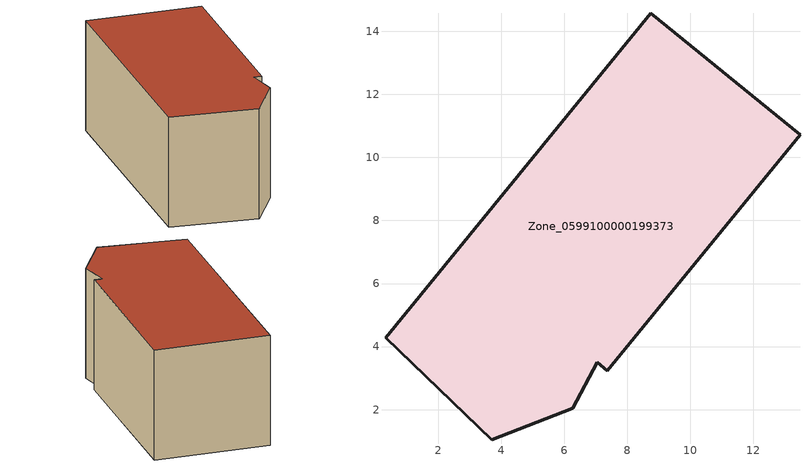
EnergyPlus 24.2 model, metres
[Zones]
Zone_0599100000199373
 floor ground (C_G): 8.74,14.57 13.48,10.71 7.37,3.23 7.04,3.5 6.28,2.04 3.7,1.04 0.33,4.28 z0
 wall outside (C_F): 13.48,10.71 8.74,14.57 0.33,4.28 3.7,1.04 6.28,2.04 7.04,3.5 7.37,3.23 13.48,10.71 z0:5.97
 roof outside (C_R): 7.04,3.5 7.37,3.23 13.48,10.71 8.74,14.57 0.33,4.28 3.7,1.04 6.28,2.04 z5.97
[BUILDING]
Pand.0599100000199373: North Axis=0; Terrain=City; Loads Convergence Tolerance Value=0.04; Temperature Convergence Tolerance Value=0.4; Solar Distribution=FullExterior; Maximum Number of Warmup Days=25; Minimum Number of Warmup Days=1
[Site:Location]
Rotterdam.The.Hague.AP_ZH_NLD Design_Conditions: Latitude=51.96; Longitude=4.45; Time Zone=1; Elevation=-4.5
[SITE:GROUNDTEMPERATURE:BUILDINGSURFACE]
18, 18, 18, 18, 18, 18, 18, 18, 18, 18, 18, 18
[MATERIAL] Thermal Absorptance=0.9; Solar Absorptance=0.7; Visible Absorptance=0.7
Name | Roughness | Thickness | Conductivity | Density | Specific Heat
G.TI.1946-1964 | MediumSmooth | 0.15 | 1 | 540 | 1210
F.TI.1946-1964 | Rough | 0.3 | 0.857143 | 1920 | 840
R.TI.1946-1964 | MediumRough | 0.2 | 0.277778 | 1500 | 1000
[CONSTRUCTION]
C_G: G.TI.1946-1964
C_F: F.TI.1946-1964
C_R: R.TI.1946-1964
[ZONE]
Zone_0599100000199373: Type=1; Multiplier=1; Ceiling Height=Autocalculate; Volume=Autocalculate; Floor Area=autocalculate; Part of Total Floor Area=Yes
[ZONEINFILTRATION:DESIGNFLOWRATE]
Infil_Zone_0599100000199373: Zone or ZoneList or Space or SpaceList=Zone_0599100000199373; Schedule=AlwaysOn; Design Flow Rate Calculation Method=Flow/Area; Flow Rate per Floor Area=0.003; Constant Term Coefficient=1; Temperature Term Coefficient=0; Velocity Term Coefficient=0; Velocity Squared Term Coefficient=0
[HVACTEMPLATE:ZONE:IDEALLOADSAIRSYSTEM]
Zone_0599100000199373: Maximum Heating Supply Air Temperature=50; Minimum Cooling Supply Air Temperature=13; Maximum Heating Supply Air Humidity Ratio=0.0156; Minimum Cooling Supply Air Humidity Ratio=0.0077; Heating Limit=NoLimit; Cooling Limit=NoLimit; Dehumidification Control Type=ConstantSensibleHeatRatio; Cooling Sensible Heat Ratio=0.7; Dehumidification Setpoint=60; Humidification Control Type=None; Humidification Setpoint=30; Outdoor Air Method=None; Outdoor Air Flow Rate per Person=0.00944; Outdoor Air Flow Rate per Zone Floor Area=0; Outdoor Air Flow Rate per Zone=0; Demand Controlled Ventilation Type=None; Outdoor Air Economizer Type=NoEconomizer; Heat Recovery Type=None; Sensible Heat Recovery Effectiveness=0.7; Latent Heat Recovery Effectiveness=0.65
[ZONECONTROL:THERMOSTAT]
ThermostatControl_Zone_0599100000199373: Zone or ZoneList=Zone_0599100000199373; Control Type Schedule=DualSetpointControlType; Control 1=Thermostat_Zone_0599100000199373; Temperature Difference Between Cutout And Setpoint=0
[THERMOSTATSETPOINT:DUALSETPOINT]
Thermostat_Zone_0599100000199373: Heating Setpoint Temperature Schedule=HeatingSetpoint_Zone_0599100000199373; Cooling Setpoint Temperature Schedule=CoolingSetpoint_Zone_0599100000199373
[SCHEDULE:COMPACT]
HeatingSetpoint_Zone_0599100000199373: Through: 12/31, For: AllDays, Until: 24:00, 21
CoolingSetpoint_Zone_0599100000199373: Through: 12/31, For: AllDays, Until: 24:00, 24
DualSetpointControlType: Through: 12/31, For: AllDays, Until: 24:00, 4
AlwaysOn: Through: 12/31, For: AllDays, Until: 24:00, 1
